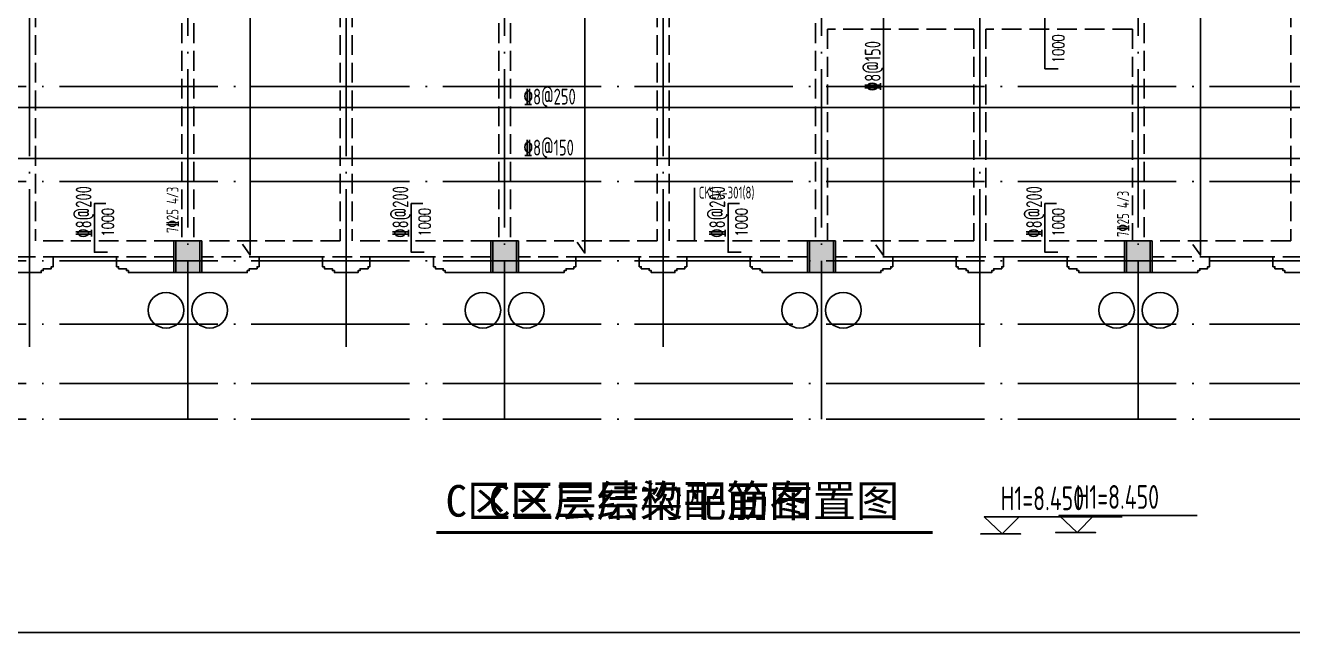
# Model space of a CAD drawing. Header units: millimetres. Extents: x 2998490 to 15040601, y 444546 to 7822218.
# Drawn here: x 14637164 to 14669164, y 7611914 to 7627256 of the extents above; entities that cross this region are included whole.
import ezdxf

# ---------------------------------------------------------------- set-up
doc = ezdxf.new("R2010")
doc.units = ezdxf.units.MM
doc.header["$LTSCALE"] = 2000
doc.linetypes.add('DASH', pattern=[0.35, 0.25, -0.1])
doc.linetypes.add('DOTE', pattern=[2.42, 2, -0.2, 0.02, -0.2])
for name, color, linetype in [('3-AXIS', 3, 'Continuous'), ('3-ban', 84, 'Continuous'), ('3-ban-rein', 1, 'Continuous'), ('3-ban-TEXT', 7, 'Continuous'), ('3-column-DOWN', 232, 'Continuous'), ('3-COLUMN-UP', 2, 'Continuous'), ('3-dote', 43, 'DOTE'), ('3-HATCH', 8, 'Continuous'), ('3-liang-rein-Y', 130, 'Continuous'), ('3-liang-R截面-X', 50, 'Continuous'), ('3-liang-s-1', 44, 'Continuous'), ('3-liang-xu', 120, 'DASH'), ('3-装饰线脚', 7, 'Continuous'), ('图框', 7, 'Continuous')]:
    doc.layers.add(name, color=color, linetype=linetype)
doc.styles.add('TJ1', font='tj-romans1.shx', dxfattribs={"width": 0.8, "bigfont": 'tj-hztxt1.shx'})
doc.styles.add('TSSD_Rein', font='Tssdeng.shx', dxfattribs={"width": 0.7, "bigfont": 'hztxt.shx'})
doc.styles.add('黑体', font='SIMHEI.TTF')

msp = doc.modelspace()

# ---------------------------------------------------------------- hatches: boundary and pattern name
at = {"layer": '3-HATCH'}
for points in [[(14641566.9, 7621808.7), (14640966.9, 7621808.7), (14640966.9, 7621008.7), (14641566.9, 7621008.7)], [(14649566.9, 7621808.7), (14648966.9, 7621808.7), (14648966.9, 7621008.7), (14649566.9, 7621008.7)], [(14657566.9, 7621808.7), (14656966.9, 7621808.7), (14656966.9, 7621008.7), (14657566.9, 7621008.7)], [(14665566.9, 7621808.7), (14664966.9, 7621808.7), (14664966.9, 7621008.7), (14665566.9, 7621008.7)]]:
    msp.add_hatch(color=256, dxfattribs=at).paths.add_polyline_path(points)

# ---------------------------------------------------------------- linework, layer by layer
at = {"layer": '3-AXIS', "color": 15, "linetype": 'DOTE'}
for p, q in [((14641266.8, 7617308.7), (14641266.8, 7647823.2)), ((14649266.8, 7617308.7), (14649266.8, 7647823.2)), ((14657266.8, 7617308.7), (14657266.8, 7647823.2)), ((14665266.8, 7617308.7), (14665266.8, 7647823.2)), ((14695266.8, 7625708.7), (14614408.5, 7625708.7)), ((14695266.8, 7623308.7), (14614408.5, 7623308.7)), ((14695266.8, 7621308.7), (14614408.5, 7621308.7)), ((14695266.8, 7619708.7), (14614408.5, 7619708.7)), ((14695266.8, 7618208.7), (14614408.5, 7618208.7)), ((14695266.8, 7617308.7), (14614408.5, 7617308.7))]:
    msp.add_line(p, q, dxfattribs=at)
at = {"layer": '3-ban'}
msp.add_lwpolyline([(14666755.3, 7614874.9), (14663268.3, 7614874.9), (14663724, 7614443.6), (14663179, 7614443.6), (14664187.8, 7614443.6), (14663724, 7614443.6), (14664148, 7614874.9)], dxfattribs=at)
at = {"layer": '3-ban', "const_width": 70}
msp.add_lwpolyline([(14647542.7, 7614443.6), (14660075.7, 7614443.6)], dxfattribs=at)
at = {"layer": '3-ban-rein'}
for points in [[(14642643.5, 7621726.5), (14642837, 7621452.9), (14642837, 7631499), (14642633.9, 7631269.6)], [(14651101.3, 7621774.7), (14651294.8, 7621501.1), (14651294.8, 7631499), (14651091.7, 7631269.6)], [(14658643.5, 7621714), (14658837, 7621440.3), (14658837, 7631499), (14658633.9, 7631269.6)], [(14666643.5, 7621722.2), (14666837, 7621448.6), (14666837, 7631499), (14666633.9, 7631269.6)], [(14663245.3, 7626158.7), (14662907.3, 7626158.7), (14662907.3, 7628341.9), (14663253.3, 7628341.9)], [(14682530.9, 7624840.1), (14682530.9, 7625178.1), (14618819.5, 7625178.1), (14618819.5, 7624832.1)], [(14681204.9, 7624083.4), (14681478.5, 7623890), (14618817.4, 7623890), (14619046.8, 7624093.1)], [(14639199.4, 7622751.8), (14638907.3, 7622751.8), (14638907.3, 7621525.7), (14639236.6, 7621525.7)], [(14647199.4, 7622751.8), (14646907.3, 7622751.8), (14646907.3, 7621525.7), (14647236.6, 7621525.7)], [(14655199.4, 7622751.8), (14654907.3, 7622751.8), (14654907.3, 7621525.7), (14655236.6, 7621525.7)], [(14663199.4, 7622751.8), (14662907.3, 7622751.8), (14662907.3, 7621525.7), (14663236.6, 7621525.7)]]:
    msp.add_lwpolyline(points, dxfattribs=at)
at = {"layer": '3-column-DOWN'}
for points in [[(14641616.9, 7621808.7), (14640916.9, 7621808.7), (14640916.9, 7621008.7), (14641616.9, 7621008.7)], [(14649616.9, 7621808.7), (14648916.9, 7621808.7), (14648916.9, 7621008.7), (14649616.9, 7621008.7)], [(14657616.9, 7621808.7), (14656916.9, 7621808.7), (14656916.9, 7621008.7), (14657616.9, 7621008.7)], [(14665616.9, 7621808.7), (14664916.9, 7621808.7), (14664916.9, 7621008.7), (14665616.9, 7621008.7)]]:
    msp.add_lwpolyline(points, close=True, dxfattribs=at)
at = {"layer": '3-COLUMN-UP'}
for points in [[(14641566.9, 7621808.7), (14640966.9, 7621808.7), (14640966.9, 7621008.7), (14641566.9, 7621008.7)], [(14649566.9, 7621808.7), (14648966.9, 7621808.7), (14648966.9, 7621008.7), (14649566.9, 7621008.7)], [(14657566.9, 7621808.7), (14656966.9, 7621808.7), (14656966.9, 7621008.7), (14657566.9, 7621008.7)], [(14665566.9, 7621808.7), (14664966.9, 7621808.7), (14664966.9, 7621008.7), (14665566.9, 7621008.7)]]:
    msp.add_lwpolyline(points, close=True, dxfattribs=at)
at = {"layer": '3-dote'}
for p, q in [((14637266.8, 7647313.9), (14637266.8, 7619132.3)), ((14645266.8, 7647313.9), (14645266.8, 7619132.3)), ((14653266.8, 7647313.9), (14653266.8, 7619132.3)), ((14661266.8, 7647313.9), (14661266.8, 7619132.3))]:
    msp.add_line(p, q, dxfattribs=at)
at = {"layer": '3-liang-R截面-X'}
msp.add_line((14654060.2, 7623147.1), (14654060.2, 7621808.7), dxfattribs=at)
msp.add_lwpolyline([(14664863.1, 7614839.4), (14661376.1, 7614839.4), (14661831.8, 7614408.1), (14661286.8, 7614408.1), (14662295.6, 7614408.1), (14661831.8, 7614408.1), (14662255.7, 7614839.4)], dxfattribs=at)
at = {"layer": '3-liang-R截面-X', "const_width": 70}
msp.add_lwpolyline([(14648631.3, 7614443.6), (14657857.7, 7614443.6)], dxfattribs=at)
at = {"layer": '3-liang-s-1'}
for points in [[(14641266.8, 7621008.7), (14639766.8, 7621008.7), (14639766.8, 7621058.7), (14639716.8, 7621058.7), (14639716.8, 7621108.7), (14639516.8, 7621108.7), (14639516.8, 7621158.7), (14639466.8, 7621158.7), (14639466.8, 7621408.7), (14637866.8, 7621408.7), (14637866.8, 7621158.7), (14637816.8, 7621158.7), (14637816.8, 7621108.7), (14637616.8, 7621108.7), (14637616.8, 7621058.7), (14637566.8, 7621058.7), (14637566.8, 7621008.7), (14636966.8, 7621008.7)], [(14649266.8, 7621008.7), (14647766.8, 7621008.7), (14647766.8, 7621058.7), (14647716.8, 7621058.7), (14647716.8, 7621108.7), (14647516.8, 7621108.7), (14647516.8, 7621158.7), (14647466.8, 7621158.7), (14647466.8, 7621408.7), (14645866.8, 7621408.7), (14645866.8, 7621158.7), (14645816.8, 7621158.7), (14645816.8, 7621108.7), (14645616.8, 7621108.7), (14645616.8, 7621058.7), (14645566.8, 7621058.7), (14645566.8, 7621008.7), (14644966.8, 7621008.7), (14644966.8, 7621058.7), (14644916.8, 7621058.7), (14644916.8, 7621108.7), (14644716.8, 7621108.7), (14644716.8, 7621158.7), (14644666.8, 7621158.7), (14644666.8, 7621408.7), (14643066.8, 7621408.7), (14643066.8, 7621158.7), (14643016.8, 7621158.7), (14643016.8, 7621108.7), (14642816.8, 7621108.4), (14642816.8, 7621058.7), (14642766.8, 7621058.7), (14642766.8, 7621008.7), (14641266.8, 7621008.7)], [(14657266.8, 7621008.7), (14655766.8, 7621008.7), (14655766.8, 7621058.7), (14655716.8, 7621058.7), (14655716.8, 7621108.7), (14655516.8, 7621108.7), (14655516.8, 7621158.7), (14655466.8, 7621158.7), (14655466.8, 7621408.7), (14653866.8, 7621408.7), (14653866.8, 7621158.7), (14653816.8, 7621158.7), (14653816.8, 7621108.7), (14653616.8, 7621108.7), (14653616.8, 7621058.7), (14653566.8, 7621058.7), (14653566.8, 7621008.7), (14652966.8, 7621008.7), (14652966.8, 7621058.7), (14652916.8, 7621058.7), (14652916.8, 7621108.7), (14652716.8, 7621108.7), (14652716.8, 7621158.7), (14652666.8, 7621158.7), (14652666.8, 7621408.7), (14651066.8, 7621408.7), (14651066.8, 7621158.7), (14651016.8, 7621158.7), (14651016.8, 7621108.7), (14650816.8, 7621108.4), (14650816.8, 7621058.7), (14650766.8, 7621058.7), (14650766.8, 7621008.7), (14649266.8, 7621008.7)], [(14665266.8, 7621008.7), (14663766.8, 7621008.7), (14663766.8, 7621058.7), (14663716.8, 7621058.7), (14663716.8, 7621108.7), (14663516.8, 7621108.7), (14663516.8, 7621158.7), (14663466.8, 7621158.7), (14663466.8, 7621408.7), (14661866.8, 7621408.7), (14661866.8, 7621158.7), (14661816.8, 7621158.7), (14661816.8, 7621108.7), (14661616.8, 7621108.7), (14661616.8, 7621058.7), (14661566.8, 7621058.7), (14661566.8, 7621008.7), (14660966.8, 7621008.7), (14660966.8, 7621058.7), (14660916.8, 7621058.7), (14660916.8, 7621108.7), (14660716.8, 7621108.7), (14660716.8, 7621158.7), (14660666.8, 7621158.7), (14660666.8, 7621408.7), (14659066.8, 7621408.7), (14659066.8, 7621158.7), (14659016.8, 7621158.7), (14659016.8, 7621108.7), (14658816.8, 7621108.4), (14658816.8, 7621058.7), (14658766.8, 7621058.7), (14658766.8, 7621008.7), (14657266.8, 7621008.7)], [(14669566.8, 7621008.7), (14668966.8, 7621008.7), (14668966.8, 7621058.7), (14668916.8, 7621058.7), (14668916.8, 7621108.7), (14668716.8, 7621108.7), (14668716.8, 7621158.7), (14668666.8, 7621158.7), (14668666.8, 7621408.7), (14667066.8, 7621408.7), (14667066.8, 7621158.7), (14667016.8, 7621158.7), (14667016.8, 7621108.7), (14666816.8, 7621108.4), (14666816.8, 7621058.7), (14666766.8, 7621058.7), (14666766.8, 7621008.7), (14665266.8, 7621008.7)]]:
    msp.add_lwpolyline(points, dxfattribs=at)
at = {"layer": '3-liang-xu'}
for p, q in [((14637416.9, 7631208.7), (14637416.9, 7621808.7)), ((14645116.9, 7631208.7), (14645116.9, 7621808.7)), ((14645416.9, 7631208.7), (14645416.9, 7621808.7)), ((14653116.9, 7631208.7), (14653116.9, 7621808.7)), ((14653416.9, 7631208.7), (14653416.9, 7621808.7)), ((14669116.9, 7631208.7), (14669116.9, 7621808.7)), ((14641116.9, 7630808.7), (14641116.9, 7621808.7)), ((14641416.9, 7630808.7), (14641416.9, 7621808.7)), ((14649116.9, 7630808.7), (14649116.9, 7621808.7)), ((14649416.9, 7630808.7), (14649416.9, 7621808.7)), ((14657116.9, 7630808.7), (14657116.9, 7621808.7)), ((14665416.9, 7630808.7), (14665416.9, 7621808.7)), ((14661116.9, 7627158.7), (14657416.9, 7627158.7)), ((14657416.9, 7627158.7), (14657416.9, 7621808.7)), ((14661116.9, 7627158.7), (14661116.9, 7621808.7)), ((14665116.9, 7627158.7), (14661416.9, 7627158.7)), ((14661416.9, 7627158.7), (14661416.9, 7621808.7)), ((14665116.9, 7627158.7), (14665116.9, 7621808.7)), ((14640916.9, 7621808.7), (14637416.9, 7621808.7)), ((14645116.9, 7621808.7), (14641616.9, 7621808.7)), ((14648916.9, 7621808.7), (14645416.9, 7621808.7)), ((14653116.9, 7621808.7), (14649616.9, 7621808.7)), ((14656916.9, 7621808.7), (14653416.9, 7621808.7)), ((14661116.9, 7621808.7), (14657616.9, 7621808.7)), ((14664916.9, 7621808.7), (14661416.9, 7621808.7)), ((14669116.9, 7621808.7), (14665616.9, 7621808.7)), ((14640916.9, 7621408.7), (14633616.9, 7621408.7)), ((14648916.9, 7621408.7), (14641616.9, 7621408.7)), ((14656916.9, 7621408.7), (14649616.9, 7621408.7)), ((14664916.9, 7621408.7), (14657616.9, 7621408.7)), ((14672916.9, 7621408.7), (14665616.9, 7621408.7))]:
    msp.add_line(p, q, dxfattribs=at)
at = {"layer": '3-装饰线脚'}
for centre in [(14640716.8, 7620058.7), (14641816.8, 7620058.7), (14648716.8, 7620058.7), (14649816.8, 7620058.7), (14656716.8, 7620058.7), (14657816.8, 7620058.7), (14664716.8, 7620058.7), (14665816.8, 7620058.7)]:
    msp.add_circle(centre, 450, dxfattribs=at)
at = {"layer": '图框'}
msp.add_line((14604649.6, 7611913.6), (14712049.6, 7611913.6), dxfattribs=at)

# ---------------------------------------------------------------- texts
at = {"layer": '3-ban', "style": 'TSSD_Rein', "width": 0.7}
for s, rotation, p in [('%%1328@150', 89.99419, (14658759.9, 7625591, -5065)), ('%%1328@250', 0.00581, (14649744.2, 7625255, -5065)), ('%%1328@150', 0.00581, (14649744.2, 7623966.9, -5065)), ('%%1328@200', 90.00581, (14638835.1, 7621887.8, -5065)), ('%%1328@200', 90.00581, (14646835.1, 7621887.8, -5065)), ('%%1328@200', 90.00581, (14654835.1, 7621887.8, -5065)), ('%%1328@200', 90.00581, (14662835.1, 7621887.8, -5065))]:
    msp.add_text(s, height=400, rotation=rotation, dxfattribs=at).set_placement(p)
at = {"layer": '3-ban', "style": '黑体'}
msp.add_text('C区三层结构平面布置图', height=800, dxfattribs=at).set_placement((14647774, 7614843.6))
at = {"layer": '3-ban', "style": 'TSSD_Rein', "width": 0.7}
msp.add_text('H1=8.450', height=600, dxfattribs=at).set_placement((14663683.5, 7615042.1))
at = {"layer": '3-ban-TEXT', "style": 'TJ1', "width": 0.7}
for p in [(14663397.2, 7626305.6), (14639397.2, 7621921.6), (14647397.2, 7621921.6), (14655397.2, 7621921.6), (14663397.2, 7621921.6)]:
    msp.add_text('1000', height=300, rotation=90, dxfattribs=at).set_placement(p)
at = {"layer": '3-liang-rein-Y', "style": 'TSSD_Rein', "width": 0.7}
for p in [(14641031.4, 7622011.4), (14665031.4, 7621908.7)]:
    msp.add_text('7%%13225 4/3', height=300, rotation=90, dxfattribs=at).set_placement(p)
at = {"layer": '3-liang-R截面-X', "style": 'TSSD_Rein', "width": 0.7}
for s, height, p in [('CKLx-301(8)', 300, (14654168.2, 7622879.4)), ('H1=8.450', 600, (14661791.3, 7615006.6))]:
    msp.add_text(s, height=height, dxfattribs=at).set_placement(p)
at = {"layer": '3-liang-R截面-X', "style": '黑体'}
msp.add_text('C区三层梁配筋图', height=800, dxfattribs=at).set_placement((14648862.6, 7614843.6))

doc.saveas('drawing.dxf')
